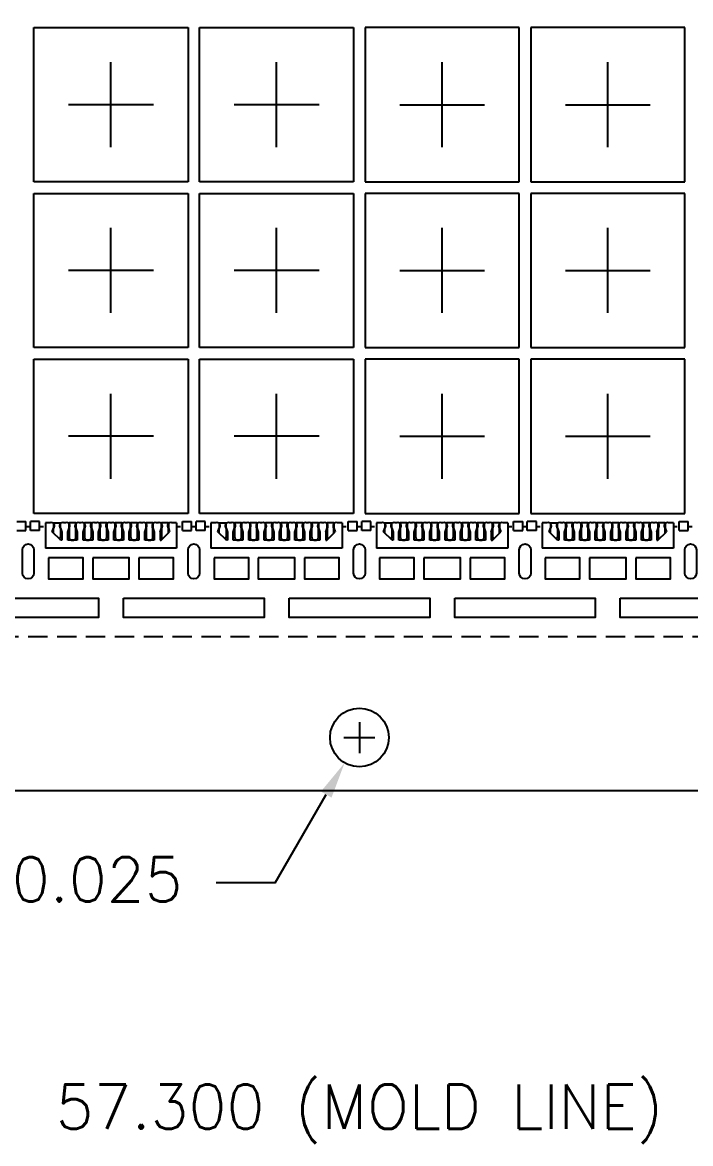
# Model space of a CAD drawing. Extents: x -140 to 1972, y -487 to -95.
# Drawn here: x 1795.54 to 1812.89, y -356.29 to -327.21 of the extents above; entities that cross this region are included whole.
import ezdxf

# ---------------------------------------------------------------- set-up
doc = ezdxf.new("R2010")
doc.units = 0
doc.header["$LTSCALE"] = 5
doc.header["$MEASUREMENT"] = 0
doc.linetypes.add('CENTER', pattern=[2, 1.25, -0.25, 0.25, -0.25])
doc.linetypes.add('HIDDEN', pattern=[0.375, 0.25, -0.125])
doc.layers.add('1', color=7, linetype='CONTINUOUS')
doc.layers.add('1D', color=4, linetype='CONTINUOUS')
doc.styles.add('SIMPLEX', font='SIMPLEX')

msp = doc.modelspace()

# ---------------------------------------------------------------- linework, layer by layer
at = {"layer": '1'}
for p, q in [((1795.395, -340.153, -0.029), (1795.63, -340.153, -0.029)), ((1795.63, -340.388, -0.029), (1795.63, -340.153, -0.029)), ((1795.75, -340.388, -0.029), (1795.75, -340.153, -0.029)), ((1795.985, -340.153, -0.029), (1795.75, -340.153, -0.029)), ((1795.985, -340.388, -0.029), (1795.985, -340.153, -0.029)), ((1796.261, -340.188, -0.029), (1796.135, -340.188, -0.029)), ((1796.35, -340.207, -0.029), (1796.35, -340.327, -0.029)), ((1796.53, -340.327, -0.029), (1796.53, -340.207, -0.029)), ((1796.661, -340.188, -0.029), (1796.618, -340.188, -0.029)), ((1796.75, -340.327, -0.029), (1796.75, -340.207, -0.029)), ((1796.93, -340.207, -0.029), (1796.93, -340.327, -0.029)), ((1797.061, -340.188, -0.029), (1797.018, -340.188, -0.029)), ((1797.15, -340.327, -0.029), (1797.15, -340.207, -0.029)), ((1797.33, -340.207, -0.029), (1797.33, -340.327, -0.029)), ((1797.461, -340.188, -0.029), (1797.418, -340.188, -0.029)), ((1797.55, -340.327, -0.029), (1797.55, -340.207, -0.029)), ((1797.73, -340.207, -0.029), (1797.73, -340.327, -0.029)), ((1797.861, -340.188, -0.029), (1797.818, -340.188, -0.029)), ((1797.95, -340.327, -0.029), (1797.95, -340.207, -0.029)), ((1798.13, -340.207, -0.029), (1798.13, -340.327, -0.029)), ((1798.261, -340.188, -0.029), (1798.218, -340.188, -0.029)), ((1798.35, -340.327, -0.029), (1798.35, -340.207, -0.029)), ((1798.53, -340.207, -0.029), (1798.53, -340.327, -0.029)), ((1798.661, -340.188, -0.029), (1798.618, -340.188, -0.029)), ((1798.75, -340.327, -0.029), (1798.75, -340.207, -0.029)), ((1798.93, -340.207, -0.029), (1798.93, -340.327, -0.029)), ((1799.061, -340.188, -0.029), (1799.018, -340.188, -0.029)), ((1799.15, -340.327, -0.029), (1799.15, -340.207, -0.029)), ((1799.33, -340.207, -0.029), (1799.33, -340.327, -0.029)), ((1799.545, -340.188, -0.029), (1799.418, -340.188, -0.029)), ((1799.695, -340.153, -0.029), (1799.93, -340.153, -0.029)), ((1799.695, -340.388, -0.029), (1799.695, -340.153, -0.029)), ((1799.93, -340.388, -0.029), (1799.93, -340.153, -0.029)), ((1800.05, -340.388, -0.029), (1800.05, -340.153, -0.029)), ((1800.285, -340.153, -0.029), (1800.05, -340.153, -0.029)), ((1800.285, -340.388, -0.029), (1800.285, -340.153, -0.029)), ((1800.561, -340.188, -0.029), (1800.435, -340.188, -0.029)), ((1800.65, -340.207, -0.029), (1800.65, -340.327, -0.029)), ((1800.83, -340.327, -0.029), (1800.83, -340.207, -0.029)), ((1800.961, -340.188, -0.029), (1800.918, -340.188, -0.029)), ((1801.05, -340.327, -0.029), (1801.05, -340.207, -0.029)), ((1801.23, -340.207, -0.029), (1801.23, -340.327, -0.029)), ((1801.361, -340.188, -0.029), (1801.318, -340.188, -0.029)), ((1801.45, -340.327, -0.029), (1801.45, -340.207, -0.029)), ((1801.63, -340.207, -0.029), (1801.63, -340.327, -0.029)), ((1801.761, -340.188, -0.029), (1801.718, -340.188, -0.029)), ((1801.85, -340.327, -0.029), (1801.85, -340.207, -0.029)), ((1802.03, -340.207, -0.029), (1802.03, -340.327, -0.029)), ((1802.161, -340.188, -0.029), (1802.118, -340.188, -0.029)), ((1802.25, -340.327, -0.029), (1802.25, -340.207, -0.029)), ((1802.43, -340.207, -0.029), (1802.43, -340.327, -0.029)), ((1802.561, -340.188, -0.029), (1802.518, -340.188, -0.029)), ((1802.65, -340.327, -0.029), (1802.65, -340.207, -0.029)), ((1802.83, -340.207, -0.029), (1802.83, -340.327, -0.029)), ((1802.961, -340.188, -0.029), (1802.918, -340.188, -0.029)), ((1803.05, -340.327, -0.029), (1803.05, -340.207, -0.029)), ((1803.23, -340.207, -0.029), (1803.23, -340.327, -0.029)), ((1803.361, -340.188, -0.029), (1803.318, -340.188, -0.029)), ((1803.45, -340.327, -0.029), (1803.45, -340.207, -0.029)), ((1803.63, -340.207, -0.029), (1803.63, -340.327, -0.029)), ((1803.845, -340.188, -0.029), (1803.718, -340.188, -0.029)), ((1803.995, -340.153, -0.029), (1804.23, -340.153, -0.029)), ((1803.995, -340.388, -0.029), (1803.995, -340.153, -0.029)), ((1804.23, -340.388, -0.029), (1804.23, -340.153, -0.029)), ((1804.35, -340.388, -0.029), (1804.35, -340.153, -0.029)), ((1804.585, -340.153, -0.029), (1804.35, -340.153, -0.029)), ((1804.585, -340.388, -0.029), (1804.585, -340.153, -0.029)), ((1804.861, -340.188, -0.029), (1804.735, -340.188, -0.029)), ((1804.95, -340.207, -0.029), (1804.95, -340.327, -0.029)), ((1805.13, -340.327, -0.029), (1805.13, -340.207, -0.029)), ((1805.261, -340.188, -0.029), (1805.218, -340.188, -0.029)), ((1805.35, -340.327, -0.029), (1805.35, -340.207, -0.029)), ((1805.53, -340.207, -0.029), (1805.53, -340.327, -0.029)), ((1805.661, -340.188, -0.029), (1805.618, -340.188, -0.029)), ((1805.75, -340.327, -0.029), (1805.75, -340.207, -0.029)), ((1805.93, -340.207, -0.029), (1805.93, -340.327, -0.029)), ((1806.061, -340.188, -0.029), (1806.018, -340.188, -0.029)), ((1806.15, -340.327, -0.029), (1806.15, -340.207, -0.029)), ((1806.33, -340.207, -0.029), (1806.33, -340.327, -0.029)), ((1806.461, -340.188, -0.029), (1806.418, -340.188, -0.029)), ((1806.55, -340.327, -0.029), (1806.55, -340.207, -0.029)), ((1806.73, -340.207, -0.029), (1806.73, -340.327, -0.029)), ((1806.861, -340.188, -0.029), (1806.818, -340.188, -0.029)), ((1806.95, -340.327, -0.029), (1806.95, -340.207, -0.029)), ((1807.13, -340.207, -0.029), (1807.13, -340.327, -0.029)), ((1807.261, -340.188, -0.029), (1807.218, -340.188, -0.029)), ((1807.35, -340.327, -0.029), (1807.35, -340.207, -0.029)), ((1807.53, -340.207, -0.029), (1807.53, -340.327, -0.029)), ((1807.661, -340.188, -0.029), (1807.618, -340.188, -0.029)), ((1807.75, -340.327, -0.029), (1807.75, -340.207, -0.029)), ((1807.93, -340.207, -0.029), (1807.93, -340.327, -0.029)), ((1808.145, -340.188, -0.029), (1808.018, -340.188, -0.029)), ((1808.295, -340.153, -0.029), (1808.53, -340.153, -0.029)), ((1808.295, -340.388, -0.029), (1808.295, -340.153, -0.029)), ((1808.53, -340.388, -0.029), (1808.53, -340.153, -0.029)), ((1808.65, -340.388, -0.029), (1808.65, -340.153, -0.029)), ((1808.885, -340.153, -0.029), (1808.65, -340.153, -0.029)), ((1808.885, -340.388, -0.029), (1808.885, -340.153, -0.029)), ((1809.161, -340.188, -0.029), (1809.035, -340.188, -0.029)), ((1809.25, -340.207, -0.029), (1809.25, -340.327, -0.029)), ((1809.43, -340.327, -0.029), (1809.43, -340.207, -0.029)), ((1809.561, -340.188, -0.029), (1809.518, -340.188, -0.029)), ((1809.65, -340.327, -0.029), (1809.65, -340.207, -0.029)), ((1809.83, -340.207, -0.029), (1809.83, -340.327, -0.029)), ((1809.961, -340.188, -0.029), (1809.918, -340.188, -0.029)), ((1810.05, -340.327, -0.029), (1810.05, -340.207, -0.029)), ((1810.23, -340.207, -0.029), (1810.23, -340.327, -0.029)), ((1810.361, -340.188, -0.029), (1810.318, -340.188, -0.029)), ((1810.45, -340.327, -0.029), (1810.45, -340.207, -0.029)), ((1810.63, -340.207, -0.029), (1810.63, -340.327, -0.029)), ((1810.761, -340.188, -0.029), (1810.718, -340.188, -0.029)), ((1810.85, -340.327, -0.029), (1810.85, -340.207, -0.029)), ((1811.03, -340.207, -0.029), (1811.03, -340.327, -0.029)), ((1811.161, -340.188, -0.029), (1811.118, -340.188, -0.029)), ((1811.25, -340.327, -0.029), (1811.25, -340.207, -0.029)), ((1811.43, -340.207, -0.029), (1811.43, -340.327, -0.029)), ((1811.561, -340.188, -0.029), (1811.518, -340.188, -0.029)), ((1811.65, -340.327, -0.029), (1811.65, -340.207, -0.029)), ((1811.83, -340.207, -0.029), (1811.83, -340.327, -0.029)), ((1811.961, -340.188, -0.029), (1811.918, -340.188, -0.029)), ((1812.05, -340.327, -0.029), (1812.05, -340.207, -0.029)), ((1812.23, -340.207, -0.029), (1812.23, -340.327, -0.029)), ((1812.445, -340.188, -0.029), (1812.318, -340.188, -0.029)), ((1812.595, -340.153, -0.029), (1812.83, -340.153, -0.029)), ((1812.595, -340.388, -0.029), (1812.595, -340.153, -0.029)), ((1812.83, -340.388, -0.029), (1812.83, -340.153, -0.029)), ((1795.395, -340.388, -0.029), (1795.63, -340.388, -0.029)), ((1795.985, -340.388, -0.029), (1795.75, -340.388, -0.029)), ((1796.316, -340.422, -0.029), (1796.35, -340.327, -0.029)), ((1796.537, -340.643, -0.029), (1796.316, -340.422, -0.029)), ((1796.53, -340.327, -0.029), (1796.565, -340.428, -0.029)), ((1796.565, -340.428, -0.029), (1796.565, -340.643, -0.029)), ((1796.715, -340.428, -0.029), (1796.75, -340.327, -0.029)), ((1796.715, -340.643, -0.029), (1796.715, -340.428, -0.029)), ((1796.93, -340.327, -0.029), (1796.965, -340.428, -0.029)), ((1796.965, -340.428, -0.029), (1796.965, -340.643, -0.029)), ((1797.115, -340.428, -0.029), (1797.15, -340.327, -0.029)), ((1797.115, -340.643, -0.029), (1797.115, -340.428, -0.029)), ((1797.33, -340.327, -0.029), (1797.365, -340.428, -0.029)), ((1797.365, -340.428, -0.029), (1797.365, -340.643, -0.029)), ((1797.515, -340.428, -0.029), (1797.55, -340.327, -0.029)), ((1797.515, -340.643, -0.029), (1797.515, -340.428, -0.029)), ((1797.73, -340.327, -0.029), (1797.765, -340.428, -0.029)), ((1797.765, -340.428, -0.029), (1797.765, -340.643, -0.029)), ((1797.915, -340.428, -0.029), (1797.95, -340.327, -0.029)), ((1797.915, -340.643, -0.029), (1797.915, -340.428, -0.029)), ((1798.13, -340.327, -0.029), (1798.165, -340.428, -0.029)), ((1798.165, -340.428, -0.029), (1798.165, -340.643, -0.029)), ((1798.315, -340.428, -0.029), (1798.35, -340.327, -0.029)), ((1798.315, -340.643, -0.029), (1798.315, -340.428, -0.029)), ((1798.53, -340.327, -0.029), (1798.565, -340.428, -0.029)), ((1798.565, -340.428, -0.029), (1798.565, -340.643, -0.029)), ((1798.715, -340.428, -0.029), (1798.75, -340.327, -0.029)), ((1798.715, -340.643, -0.029), (1798.715, -340.428, -0.029)), ((1798.93, -340.327, -0.029), (1798.965, -340.428, -0.029)), ((1798.965, -340.428, -0.029), (1798.965, -340.643, -0.029)), ((1799.115, -340.428, -0.029), (1799.15, -340.327, -0.029)), ((1799.115, -340.428, -0.029), (1799.115, -340.643, -0.029)), ((1799.142, -340.643, -0.029), (1799.363, -340.422, -0.029)), ((1799.33, -340.327, -0.029), (1799.363, -340.422, -0.029)), ((1799.695, -340.388, -0.029), (1799.93, -340.388, -0.029)), ((1800.285, -340.388, -0.029), (1800.05, -340.388, -0.029)), ((1800.616, -340.422, -0.029), (1800.65, -340.327, -0.029)), ((1800.837, -340.643, -0.029), (1800.616, -340.422, -0.029)), ((1800.83, -340.327, -0.029), (1800.865, -340.428, -0.029)), ((1800.865, -340.428, -0.029), (1800.865, -340.643, -0.029)), ((1801.015, -340.428, -0.029), (1801.05, -340.327, -0.029)), ((1801.015, -340.643, -0.029), (1801.015, -340.428, -0.029)), ((1801.23, -340.327, -0.029), (1801.265, -340.428, -0.029)), ((1801.265, -340.428, -0.029), (1801.265, -340.643, -0.029)), ((1801.415, -340.428, -0.029), (1801.45, -340.327, -0.029)), ((1801.415, -340.643, -0.029), (1801.415, -340.428, -0.029)), ((1801.63, -340.327, -0.029), (1801.665, -340.428, -0.029)), ((1801.665, -340.428, -0.029), (1801.665, -340.643, -0.029)), ((1801.815, -340.428, -0.029), (1801.85, -340.327, -0.029)), ((1801.815, -340.643, -0.029), (1801.815, -340.428, -0.029)), ((1802.03, -340.327, -0.029), (1802.065, -340.428, -0.029)), ((1802.065, -340.428, -0.029), (1802.065, -340.643, -0.029)), ((1802.215, -340.428, -0.029), (1802.25, -340.327, -0.029)), ((1802.215, -340.643, -0.029), (1802.215, -340.428, -0.029)), ((1802.43, -340.327, -0.029), (1802.465, -340.428, -0.029)), ((1802.465, -340.428, -0.029), (1802.465, -340.643, -0.029)), ((1802.615, -340.428, -0.029), (1802.65, -340.327, -0.029)), ((1802.615, -340.643, -0.029), (1802.615, -340.428, -0.029)), ((1802.83, -340.327, -0.029), (1802.865, -340.428, -0.029)), ((1802.865, -340.428, -0.029), (1802.865, -340.643, -0.029)), ((1803.015, -340.428, -0.029), (1803.05, -340.327, -0.029)), ((1803.015, -340.643, -0.029), (1803.015, -340.428, -0.029)), ((1803.23, -340.327, -0.029), (1803.265, -340.428, -0.029)), ((1803.265, -340.428, -0.029), (1803.265, -340.643, -0.029)), ((1803.415, -340.428, -0.029), (1803.45, -340.327, -0.029)), ((1803.415, -340.428, -0.029), (1803.415, -340.643, -0.029)), ((1803.442, -340.643, -0.029), (1803.663, -340.422, -0.029)), ((1803.63, -340.327, -0.029), (1803.663, -340.422, -0.029)), ((1803.995, -340.388, -0.029), (1804.23, -340.388, -0.029)), ((1804.585, -340.388, -0.029), (1804.35, -340.388, -0.029)), ((1804.916, -340.422, -0.029), (1804.95, -340.327, -0.029)), ((1805.137, -340.643, -0.029), (1804.916, -340.422, -0.029)), ((1805.13, -340.327, -0.029), (1805.165, -340.428, -0.029)), ((1805.165, -340.428, -0.029), (1805.165, -340.643, -0.029)), ((1805.315, -340.428, -0.029), (1805.35, -340.327, -0.029)), ((1805.315, -340.643, -0.029), (1805.315, -340.428, -0.029)), ((1805.53, -340.327, -0.029), (1805.565, -340.428, -0.029)), ((1805.565, -340.428, -0.029), (1805.565, -340.643, -0.029)), ((1805.715, -340.428, -0.029), (1805.75, -340.327, -0.029)), ((1805.715, -340.643, -0.029), (1805.715, -340.428, -0.029)), ((1805.93, -340.327, -0.029), (1805.965, -340.428, -0.029)), ((1805.965, -340.428, -0.029), (1805.965, -340.643, -0.029)), ((1806.115, -340.428, -0.029), (1806.15, -340.327, -0.029)), ((1806.115, -340.643, -0.029), (1806.115, -340.428, -0.029)), ((1806.33, -340.327, -0.029), (1806.365, -340.428, -0.029)), ((1806.365, -340.428, -0.029), (1806.365, -340.643, -0.029)), ((1806.515, -340.428, -0.029), (1806.55, -340.327, -0.029)), ((1806.515, -340.643, -0.029), (1806.515, -340.428, -0.029)), ((1806.73, -340.327, -0.029), (1806.765, -340.428, -0.029)), ((1806.765, -340.428, -0.029), (1806.765, -340.643, -0.029)), ((1806.915, -340.428, -0.029), (1806.95, -340.327, -0.029)), ((1806.915, -340.643, -0.029), (1806.915, -340.428, -0.029)), ((1807.13, -340.327, -0.029), (1807.165, -340.428, -0.029)), ((1807.165, -340.428, -0.029), (1807.165, -340.643, -0.029)), ((1807.315, -340.428, -0.029), (1807.35, -340.327, -0.029)), ((1807.315, -340.643, -0.029), (1807.315, -340.428, -0.029)), ((1807.53, -340.327, -0.029), (1807.565, -340.428, -0.029)), ((1807.565, -340.428, -0.029), (1807.565, -340.643, -0.029)), ((1807.715, -340.428, -0.029), (1807.75, -340.327, -0.029)), ((1807.715, -340.428, -0.029), (1807.715, -340.643, -0.029)), ((1807.742, -340.643, -0.029), (1807.963, -340.422, -0.029)), ((1807.93, -340.327, -0.029), (1807.963, -340.422, -0.029)), ((1808.295, -340.388, -0.029), (1808.53, -340.388, -0.029)), ((1808.885, -340.388, -0.029), (1808.65, -340.388, -0.029)), ((1809.216, -340.422, -0.029), (1809.25, -340.327, -0.029)), ((1809.437, -340.643, -0.029), (1809.216, -340.422, -0.029)), ((1809.43, -340.327, -0.029), (1809.465, -340.428, -0.029)), ((1809.465, -340.428, -0.029), (1809.465, -340.643, -0.029)), ((1809.615, -340.428, -0.029), (1809.65, -340.327, -0.029)), ((1809.615, -340.643, -0.029), (1809.615, -340.428, -0.029)), ((1809.83, -340.327, -0.029), (1809.865, -340.428, -0.029)), ((1809.865, -340.428, -0.029), (1809.865, -340.643, -0.029)), ((1810.015, -340.428, -0.029), (1810.05, -340.327, -0.029)), ((1810.015, -340.643, -0.029), (1810.015, -340.428, -0.029)), ((1810.23, -340.327, -0.029), (1810.265, -340.428, -0.029)), ((1810.265, -340.428, -0.029), (1810.265, -340.643, -0.029)), ((1810.415, -340.428, -0.029), (1810.45, -340.327, -0.029)), ((1810.415, -340.643, -0.029), (1810.415, -340.428, -0.029)), ((1810.63, -340.327, -0.029), (1810.665, -340.428, -0.029)), ((1810.665, -340.428, -0.029), (1810.665, -340.643, -0.029)), ((1810.815, -340.428, -0.029), (1810.85, -340.327, -0.029)), ((1810.815, -340.643, -0.029), (1810.815, -340.428, -0.029)), ((1811.03, -340.327, -0.029), (1811.065, -340.428, -0.029)), ((1811.065, -340.428, -0.029), (1811.065, -340.643, -0.029)), ((1811.215, -340.428, -0.029), (1811.25, -340.327, -0.029)), ((1811.215, -340.643, -0.029), (1811.215, -340.428, -0.029)), ((1811.43, -340.327, -0.029), (1811.465, -340.428, -0.029)), ((1811.465, -340.428, -0.029), (1811.465, -340.643, -0.029)), ((1811.615, -340.428, -0.029), (1811.65, -340.327, -0.029)), ((1811.615, -340.643, -0.029), (1811.615, -340.428, -0.029)), ((1811.83, -340.327, -0.029), (1811.865, -340.428, -0.029)), ((1811.865, -340.428, -0.029), (1811.865, -340.643, -0.029)), ((1812.015, -340.428, -0.029), (1812.05, -340.327, -0.029)), ((1812.015, -340.428, -0.029), (1812.015, -340.643, -0.029)), ((1812.042, -340.643, -0.029), (1812.263, -340.422, -0.029)), ((1812.23, -340.327, -0.029), (1812.263, -340.422, -0.029)), ((1812.595, -340.388, -0.029), (1812.83, -340.388, -0.029)), ((1839.218, -347.143, -0.029), (1769.44, -347.143, -0.029))]:
    msp.add_line(p, q, dxfattribs=at)
at = {"layer": '1', "color": 7}
for p, q in [((1796.135, -340.188, -0.029), (1796.135, -340.843, -0.029)), ((1799.545, -340.188, -0.029), (1799.545, -340.843, -0.029)), ((1800.435, -340.188, -0.029), (1800.435, -340.843, -0.029)), ((1803.845, -340.188, -0.029), (1803.845, -340.843, -0.029)), ((1804.735, -340.188, -0.029), (1804.735, -340.843, -0.029)), ((1808.145, -340.188, -0.029), (1808.145, -340.843, -0.029)), ((1809.035, -340.188, -0.029), (1809.035, -340.843, -0.029)), ((1812.445, -340.188, -0.029), (1812.445, -340.843, -0.029)), ((1799.545, -340.843, -0.029), (1796.135, -340.843, -0.029)), ((1796.565, -340.643, -0.029), (1796.537, -340.643, -0.029)), ((1796.965, -340.643, -0.029), (1796.715, -340.643, -0.029)), ((1797.365, -340.643, -0.029), (1797.115, -340.643, -0.029)), ((1797.765, -340.643, -0.029), (1797.515, -340.643, -0.029)), ((1798.165, -340.643, -0.029), (1797.915, -340.643, -0.029)), ((1798.565, -340.643, -0.029), (1798.315, -340.643, -0.029)), ((1798.965, -340.643, -0.029), (1798.715, -340.643, -0.029)), ((1799.115, -340.643, -0.029), (1799.142, -340.643, -0.029)), ((1803.845, -340.843, -0.029), (1800.435, -340.843, -0.029)), ((1800.865, -340.643, -0.029), (1800.837, -340.643, -0.029)), ((1801.265, -340.643, -0.029), (1801.015, -340.643, -0.029)), ((1801.665, -340.643, -0.029), (1801.415, -340.643, -0.029)), ((1802.065, -340.643, -0.029), (1801.815, -340.643, -0.029)), ((1802.465, -340.643, -0.029), (1802.215, -340.643, -0.029)), ((1802.865, -340.643, -0.029), (1802.615, -340.643, -0.029)), ((1803.265, -340.643, -0.029), (1803.015, -340.643, -0.029)), ((1803.415, -340.643, -0.029), (1803.442, -340.643, -0.029)), ((1808.145, -340.843, -0.029), (1804.735, -340.843, -0.029)), ((1805.165, -340.643, -0.029), (1805.137, -340.643, -0.029)), ((1805.565, -340.643, -0.029), (1805.315, -340.643, -0.029)), ((1805.965, -340.643, -0.029), (1805.715, -340.643, -0.029)), ((1806.365, -340.643, -0.029), (1806.115, -340.643, -0.029)), ((1806.765, -340.643, -0.029), (1806.515, -340.643, -0.029)), ((1807.165, -340.643, -0.029), (1806.915, -340.643, -0.029)), ((1807.565, -340.643, -0.029), (1807.315, -340.643, -0.029)), ((1807.715, -340.643, -0.029), (1807.742, -340.643, -0.029)), ((1812.445, -340.843, -0.029), (1809.035, -340.843, -0.029)), ((1809.465, -340.643, -0.029), (1809.437, -340.643, -0.029)), ((1809.865, -340.643, -0.029), (1809.615, -340.643, -0.029)), ((1810.265, -340.643, -0.029), (1810.015, -340.643, -0.029)), ((1810.665, -340.643, -0.029), (1810.415, -340.643, -0.029)), ((1811.065, -340.643, -0.029), (1810.815, -340.643, -0.029)), ((1811.465, -340.643, -0.029), (1811.215, -340.643, -0.029)), ((1811.865, -340.643, -0.029), (1811.615, -340.643, -0.029)), ((1812.015, -340.643, -0.029), (1812.042, -340.643, -0.029))]:
    msp.add_line(p, q, dxfattribs=at)
at = {"layer": '1', "ltscale": 10, "elevation": -0.029}
for points in [[(1795.84, -340.888), (1795.84, -341.493, -1), (1795.54, -341.493), (1795.54, -340.888, -1)], [(1800.14, -340.888), (1800.14, -341.493, -1), (1799.84, -341.493), (1799.84, -340.888, -1)], [(1804.44, -340.888), (1804.44, -341.493, -1), (1804.14, -341.493), (1804.14, -340.888, -1)], [(1808.74, -340.888), (1808.74, -341.493, -1), (1808.44, -341.493), (1808.44, -340.888, -1)], [(1813.04, -340.888), (1813.04, -341.493, -1), (1812.74, -341.493), (1812.74, -340.888, -1)]]:
    msp.add_lwpolyline(points, format="xyb", close=True, dxfattribs=at)
for points in [[(1796.215, -341.093), (1796.215, -341.643), (1797.115, -341.643), (1797.115, -341.093)], [(1797.365, -341.093), (1797.365, -341.643), (1798.315, -341.643), (1798.315, -341.093)], [(1798.565, -341.093), (1798.565, -341.643), (1799.465, -341.643), (1799.465, -341.093)], [(1800.515, -341.093), (1800.515, -341.643), (1801.415, -341.643), (1801.415, -341.093)], [(1801.665, -341.093), (1801.665, -341.643), (1802.615, -341.643), (1802.615, -341.093)], [(1802.865, -341.093), (1802.865, -341.643), (1803.765, -341.643), (1803.765, -341.093)], [(1804.815, -341.093), (1804.815, -341.643), (1805.715, -341.643), (1805.715, -341.093)], [(1805.965, -341.093), (1805.965, -341.643), (1806.915, -341.643), (1806.915, -341.093)], [(1807.165, -341.093), (1807.165, -341.643), (1808.065, -341.643), (1808.065, -341.093)], [(1809.115, -341.093), (1809.115, -341.643), (1810.015, -341.643), (1810.015, -341.093)], [(1810.265, -341.093), (1810.265, -341.643), (1811.215, -341.643), (1811.215, -341.093)], [(1811.465, -341.093), (1811.465, -341.643), (1812.365, -341.643), (1812.365, -341.093)], [(1793.865, -342.143), (1797.515, -342.143), (1797.515, -342.643), (1793.865, -342.643)], [(1798.165, -342.143), (1801.815, -342.143), (1801.815, -342.643), (1798.165, -342.643)], [(1802.465, -342.143), (1806.115, -342.143), (1806.115, -342.643), (1802.465, -342.643)], [(1806.765, -342.143), (1810.415, -342.143), (1810.415, -342.643), (1806.765, -342.643)], [(1811.065, -342.143), (1814.715, -342.143), (1814.715, -342.643), (1811.065, -342.643)]]:
    msp.add_lwpolyline(points, close=True, dxfattribs=at)
at = {"layer": '1'}
msp.add_circle((1804.29, -345.758, -0.029), 0.762, dxfattribs=at)
for centre, start, end in [((1796.29, -340.267, -0.029), 314.7159, 110.4592), ((1796.589, -340.267, -0.029), 69.5408, 225.2841), ((1796.69, -340.267, -0.029), 314.7159, 110.4592), ((1796.989, -340.267, -0.029), 69.5408, 225.2841), ((1797.09, -340.267, -0.029), 314.7159, 110.4592), ((1797.389, -340.267, -0.029), 69.5408, 225.2841), ((1797.49, -340.267, -0.029), 314.7159, 110.4592), ((1797.789, -340.267, -0.029), 69.5408, 225.2841), ((1797.89, -340.267, -0.029), 314.7159, 110.4592), ((1798.189, -340.267, -0.029), 69.5408, 225.2841), ((1798.29, -340.267, -0.029), 314.7159, 110.4592), ((1798.589, -340.267, -0.029), 69.5408, 225.2841), ((1798.69, -340.267, -0.029), 314.7159, 110.4592), ((1798.989, -340.267, -0.029), 69.5408, 225.2841), ((1799.09, -340.267, -0.029), 314.7159, 110.4592), ((1799.389, -340.267, -0.029), 69.5408, 225.2841), ((1800.59, -340.267, -0.029), 314.7159, 110.4592), ((1800.889, -340.267, -0.029), 69.5408, 225.2841), ((1800.99, -340.267, -0.029), 314.7159, 110.4592), ((1801.289, -340.267, -0.029), 69.5408, 225.2841), ((1801.39, -340.267, -0.029), 314.7159, 110.4592), ((1801.689, -340.267, -0.029), 69.5408, 225.2841), ((1801.79, -340.267, -0.029), 314.7159, 110.4592), ((1802.089, -340.267, -0.029), 69.5408, 225.2841), ((1802.19, -340.267, -0.029), 314.7159, 110.4592), ((1802.489, -340.267, -0.029), 69.5408, 225.2841), ((1802.59, -340.267, -0.029), 314.7159, 110.4592), ((1802.889, -340.267, -0.029), 69.5408, 225.2841), ((1802.99, -340.267, -0.029), 314.7159, 110.4592), ((1803.289, -340.267, -0.029), 69.5408, 225.2841), ((1803.39, -340.267, -0.029), 314.7159, 110.4592), ((1803.689, -340.267, -0.029), 69.5408, 225.2841), ((1804.89, -340.267, -0.029), 314.7159, 110.4592), ((1805.189, -340.267, -0.029), 69.5408, 225.2841), ((1805.29, -340.267, -0.029), 314.7159, 110.4592), ((1805.589, -340.267, -0.029), 69.5408, 225.2841), ((1805.69, -340.267, -0.029), 314.7159, 110.4592), ((1805.989, -340.267, -0.029), 69.5408, 225.2841), ((1806.09, -340.267, -0.029), 314.7159, 110.4592), ((1806.389, -340.267, -0.029), 69.5408, 225.2841), ((1806.49, -340.267, -0.029), 314.7159, 110.4592), ((1806.789, -340.267, -0.029), 69.5408, 225.2841), ((1806.89, -340.267, -0.029), 314.7159, 110.4592), ((1807.189, -340.267, -0.029), 69.5408, 225.2841), ((1807.29, -340.267, -0.029), 314.7159, 110.4592), ((1807.589, -340.267, -0.029), 69.5408, 225.2841), ((1807.69, -340.267, -0.029), 314.7159, 110.4592), ((1807.989, -340.267, -0.029), 69.5408, 225.2841), ((1809.19, -340.267, -0.029), 314.7159, 110.4592), ((1809.489, -340.267, -0.029), 69.5408, 225.2841), ((1809.59, -340.267, -0.029), 314.7159, 110.4592), ((1809.889, -340.267, -0.029), 69.5408, 225.2841), ((1809.99, -340.267, -0.029), 314.7159, 110.4592), ((1810.289, -340.267, -0.029), 69.5408, 225.2841), ((1810.39, -340.267, -0.029), 314.7159, 110.4592), ((1810.689, -340.267, -0.029), 69.5408, 225.2841), ((1810.79, -340.267, -0.029), 314.7159, 110.4592), ((1811.089, -340.267, -0.029), 69.5408, 225.2841), ((1811.19, -340.267, -0.029), 314.7159, 110.4592), ((1811.489, -340.267, -0.029), 69.5408, 225.2841), ((1811.59, -340.267, -0.029), 314.7159, 110.4592), ((1811.889, -340.267, -0.029), 69.5408, 225.2841), ((1811.99, -340.267, -0.029), 314.7159, 110.4592), ((1812.289, -340.267, -0.029), 69.5408, 225.2841)]:
    msp.add_arc(centre, 0.0843, start, end, dxfattribs=at)
at = {"layer": '1D', "linetype": 'CENTER'}
for p, q in [((1797.84, -330.446, -0.029), (1797.84, -328.24, -0.029)), ((1802.14, -330.446, -0.029), (1802.14, -328.24, -0.029)), ((1806.44, -330.446, -0.029), (1806.44, -328.24, -0.029)), ((1810.74, -330.446, -0.029), (1810.74, -328.24, -0.029)), ((1798.942, -329.343, -0.029), (1796.737, -329.343, -0.029)), ((1803.242, -329.343, -0.029), (1801.037, -329.343, -0.029)), ((1805.337, -329.343, -0.029), (1807.542, -329.343, -0.029)), ((1809.637, -329.343, -0.029), (1811.842, -329.343, -0.029)), ((1797.84, -334.746, -0.029), (1797.84, -332.54, -0.029)), ((1802.14, -334.746, -0.029), (1802.14, -332.54, -0.029)), ((1806.44, -334.746, -0.029), (1806.44, -332.54, -0.029)), ((1810.74, -334.746, -0.029), (1810.74, -332.54, -0.029)), ((1798.942, -333.643, -0.029), (1796.737, -333.643, -0.029)), ((1803.242, -333.643, -0.029), (1801.037, -333.643, -0.029)), ((1805.337, -333.643, -0.029), (1807.542, -333.643, -0.029)), ((1809.637, -333.643, -0.029), (1811.842, -333.643, -0.029)), ((1797.84, -339.046, -0.029), (1797.84, -336.84, -0.029)), ((1802.14, -339.046, -0.029), (1802.14, -336.84, -0.029)), ((1806.44, -339.046, -0.029), (1806.44, -336.84, -0.029)), ((1810.74, -339.046, -0.029), (1810.74, -336.84, -0.029)), ((1798.942, -337.943, -0.029), (1796.737, -337.943, -0.029)), ((1803.242, -337.943, -0.029), (1801.037, -337.943, -0.029)), ((1805.337, -337.943, -0.029), (1807.542, -337.943, -0.029)), ((1809.637, -337.943, -0.029), (1811.842, -337.943, -0.029)), ((1804.29, -345.356, -0.029), (1804.29, -346.16, -0.029)), ((1803.888, -345.758, -0.029), (1804.691, -345.758, -0.029))]:
    msp.add_line(p, q, dxfattribs=at)
at = {"layer": '1D', "linetype": 'HIDDEN', "ltscale": 0.08}
for p, q in [((1795.63, -340.288, -0.029), (1795.75, -340.288, -0.029)), ((1795.985, -340.288, -0.029), (1796.135, -340.288, -0.029)), ((1799.545, -340.288, -0.029), (1799.695, -340.288, -0.029)), ((1799.93, -340.288, -0.029), (1800.05, -340.288, -0.029)), ((1800.285, -340.288, -0.029), (1800.435, -340.288, -0.029)), ((1803.845, -340.288, -0.029), (1803.995, -340.288, -0.029)), ((1804.23, -340.288, -0.029), (1804.35, -340.288, -0.029)), ((1804.585, -340.288, -0.029), (1804.735, -340.288, -0.029)), ((1808.145, -340.288, -0.029), (1808.295, -340.288, -0.029)), ((1808.53, -340.288, -0.029), (1808.65, -340.288, -0.029)), ((1808.885, -340.288, -0.029), (1809.035, -340.288, -0.029)), ((1812.445, -340.288, -0.029), (1812.595, -340.288, -0.029)), ((1812.83, -340.288, -0.029), (1812.95, -340.288, -0.029))]:
    msp.add_line(p, q, dxfattribs=at)
at = {"layer": '1D'}
for q in [(1803.429, -347.237, -0.029), (1800.573, -349.524, -0.029)]:
    msp.add_line((1802.099, -349.524, -0.029), q, dxfattribs=at)
at = {"layer": '1D', "color": 4, "linetype": 'HIDDEN', "ltscale": 0.4, "elevation": -0.029}
msp.add_lwpolyline([(1832.94, -281.143), (1832.94, -343.143), (1775.64, -343.143), (1775.64, -281.143)], close=True, dxfattribs=at)
at = {"layer": '1D', "color": 2, "linetype": 'CENTER', "ltscale": 0.8, "elevation": -0.029}
for points in [[(1795.84, -331.343), (1795.84, -327.343), (1799.84, -327.343), (1799.84, -331.343)], [(1800.14, -331.343), (1800.14, -327.343), (1804.14, -327.343), (1804.14, -331.343)], [(1808.44, -331.343), (1808.44, -327.343), (1804.44, -327.343), (1804.44, -331.343)], [(1812.74, -331.343), (1812.74, -327.343), (1808.74, -327.343), (1808.74, -331.343)], [(1795.84, -335.643), (1795.84, -331.643), (1799.84, -331.643), (1799.84, -335.643)], [(1800.14, -335.643), (1800.14, -331.643), (1804.14, -331.643), (1804.14, -335.643)], [(1808.44, -335.643), (1808.44, -331.643), (1804.44, -331.643), (1804.44, -335.643)], [(1812.74, -335.643), (1812.74, -331.643), (1808.74, -331.643), (1808.74, -335.643)], [(1795.84, -339.943), (1795.84, -335.943), (1799.84, -335.943), (1799.84, -339.943)], [(1800.14, -339.943), (1800.14, -335.943), (1804.14, -335.943), (1804.14, -339.943)], [(1808.44, -339.943), (1808.44, -335.943), (1804.44, -335.943), (1804.44, -339.943)], [(1812.74, -339.943), (1812.74, -335.943), (1808.74, -335.943), (1808.74, -339.943)]]:
    msp.add_lwpolyline(points, close=True, dxfattribs=at)
at = {"layer": '1D', "linetype": 'HIDDEN', "ltscale": 0.3, "elevation": -0.029}
for points in [[(1796.35, -340.207), (1796.35, -340.188), (1796.53, -340.188), (1796.53, -340.207)], [(1796.93, -340.207), (1796.93, -340.188), (1796.75, -340.188), (1796.75, -340.207)], [(1797.33, -340.207), (1797.33, -340.188), (1797.15, -340.188), (1797.15, -340.207)], [(1797.73, -340.207), (1797.73, -340.188), (1797.55, -340.188), (1797.55, -340.207)], [(1798.13, -340.207), (1798.13, -340.188), (1797.95, -340.188), (1797.95, -340.207)], [(1798.53, -340.207), (1798.53, -340.188), (1798.35, -340.188), (1798.35, -340.207)], [(1798.93, -340.207), (1798.93, -340.188), (1798.75, -340.188), (1798.75, -340.207)], [(1799.33, -340.207), (1799.33, -340.188), (1799.15, -340.188), (1799.15, -340.207)], [(1800.65, -340.207), (1800.65, -340.188), (1800.83, -340.188), (1800.83, -340.207)], [(1801.23, -340.207), (1801.23, -340.188), (1801.05, -340.188), (1801.05, -340.207)], [(1801.63, -340.207), (1801.63, -340.188), (1801.45, -340.188), (1801.45, -340.207)], [(1802.03, -340.207), (1802.03, -340.188), (1801.85, -340.188), (1801.85, -340.207)], [(1802.43, -340.207), (1802.43, -340.188), (1802.25, -340.188), (1802.25, -340.207)], [(1802.83, -340.207), (1802.83, -340.188), (1802.65, -340.188), (1802.65, -340.207)], [(1803.23, -340.207), (1803.23, -340.188), (1803.05, -340.188), (1803.05, -340.207)], [(1803.63, -340.207), (1803.63, -340.188), (1803.45, -340.188), (1803.45, -340.207)], [(1804.95, -340.207), (1804.95, -340.188), (1805.13, -340.188), (1805.13, -340.207)], [(1805.53, -340.207), (1805.53, -340.188), (1805.35, -340.188), (1805.35, -340.207)], [(1805.93, -340.207), (1805.93, -340.188), (1805.75, -340.188), (1805.75, -340.207)], [(1806.33, -340.207), (1806.33, -340.188), (1806.15, -340.188), (1806.15, -340.207)], [(1806.73, -340.207), (1806.73, -340.188), (1806.55, -340.188), (1806.55, -340.207)], [(1807.13, -340.207), (1807.13, -340.188), (1806.95, -340.188), (1806.95, -340.207)], [(1807.53, -340.207), (1807.53, -340.188), (1807.35, -340.188), (1807.35, -340.207)], [(1807.93, -340.207), (1807.93, -340.188), (1807.75, -340.188), (1807.75, -340.207)], [(1809.25, -340.207), (1809.25, -340.188), (1809.43, -340.188), (1809.43, -340.207)], [(1809.83, -340.207), (1809.83, -340.188), (1809.65, -340.188), (1809.65, -340.207)], [(1810.23, -340.207), (1810.23, -340.188), (1810.05, -340.188), (1810.05, -340.207)], [(1810.63, -340.207), (1810.63, -340.188), (1810.45, -340.188), (1810.45, -340.207)], [(1811.03, -340.207), (1811.03, -340.188), (1810.85, -340.188), (1810.85, -340.207)], [(1811.43, -340.207), (1811.43, -340.188), (1811.25, -340.188), (1811.25, -340.207)], [(1811.83, -340.207), (1811.83, -340.188), (1811.65, -340.188), (1811.65, -340.207)], [(1812.23, -340.207), (1812.23, -340.188), (1812.05, -340.188), (1812.05, -340.207)], [(1796.35, -340.456), (1796.35, -340.327)], [(1799.33, -340.456), (1799.33, -340.327)], [(1800.65, -340.456), (1800.65, -340.327)], [(1803.63, -340.456), (1803.63, -340.327)], [(1804.95, -340.456), (1804.95, -340.327)], [(1807.93, -340.456), (1807.93, -340.327)], [(1809.25, -340.456), (1809.25, -340.327)], [(1812.23, -340.456), (1812.23, -340.327)]]:
    msp.add_lwpolyline(points, dxfattribs=at)
for points in [[(1796.53, -340.327), (1796.53, -340.553, -0.184483), (1796.507, -340.613, -0.175674)], [(1796.75, -340.327), (1796.75, -340.553, 1), (1796.93, -340.553), (1796.93, -340.327)], [(1797.15, -340.327), (1797.15, -340.553, 1), (1797.33, -340.553), (1797.33, -340.327)], [(1797.55, -340.327), (1797.55, -340.553, 1), (1797.73, -340.553), (1797.73, -340.327)], [(1797.95, -340.327), (1797.95, -340.553, 1), (1798.13, -340.553), (1798.13, -340.327)], [(1798.35, -340.327), (1798.35, -340.553, 1), (1798.53, -340.553), (1798.53, -340.327)], [(1798.75, -340.327), (1798.75, -340.553, 1), (1798.93, -340.553), (1798.93, -340.327)], [(1799.15, -340.327), (1799.15, -340.553, 0.184483), (1799.172, -340.613, 0.175674)], [(1800.83, -340.327), (1800.83, -340.553, -0.184483), (1800.807, -340.613, -0.175674)], [(1801.05, -340.327), (1801.05, -340.553, 1), (1801.23, -340.553), (1801.23, -340.327)], [(1801.45, -340.327), (1801.45, -340.553, 1), (1801.63, -340.553), (1801.63, -340.327)], [(1801.85, -340.327), (1801.85, -340.553, 1), (1802.03, -340.553), (1802.03, -340.327)], [(1802.25, -340.327), (1802.25, -340.553, 1), (1802.43, -340.553), (1802.43, -340.327)], [(1802.65, -340.327), (1802.65, -340.553, 1), (1802.83, -340.553), (1802.83, -340.327)], [(1803.05, -340.327), (1803.05, -340.553, 1), (1803.23, -340.553), (1803.23, -340.327)], [(1803.45, -340.327), (1803.45, -340.553, 0.184483), (1803.472, -340.613, 0.175674)], [(1805.13, -340.327), (1805.13, -340.553, -0.184483), (1805.107, -340.613, -0.175674)], [(1805.35, -340.327), (1805.35, -340.553, 1), (1805.53, -340.553), (1805.53, -340.327)], [(1805.75, -340.327), (1805.75, -340.553, 1), (1805.93, -340.553), (1805.93, -340.327)], [(1806.15, -340.327), (1806.15, -340.553, 1), (1806.33, -340.553), (1806.33, -340.327)], [(1806.55, -340.327), (1806.55, -340.553, 1), (1806.73, -340.553), (1806.73, -340.327)], [(1806.95, -340.327), (1806.95, -340.553, 1), (1807.13, -340.553), (1807.13, -340.327)], [(1807.35, -340.327), (1807.35, -340.553, 1), (1807.53, -340.553), (1807.53, -340.327)], [(1807.75, -340.327), (1807.75, -340.553, 0.184483), (1807.772, -340.613, 0.175674)], [(1809.43, -340.327), (1809.43, -340.553, -0.184483), (1809.407, -340.613, -0.175674)], [(1809.65, -340.327), (1809.65, -340.553, 1), (1809.83, -340.553), (1809.83, -340.327)], [(1810.05, -340.327), (1810.05, -340.553, 1), (1810.23, -340.553), (1810.23, -340.327)], [(1810.45, -340.327), (1810.45, -340.553, 1), (1810.63, -340.553), (1810.63, -340.327)], [(1810.85, -340.327), (1810.85, -340.553, 1), (1811.03, -340.553), (1811.03, -340.327)], [(1811.25, -340.327), (1811.25, -340.553, 1), (1811.43, -340.553), (1811.43, -340.327)], [(1811.65, -340.327), (1811.65, -340.553, 1), (1811.83, -340.553), (1811.83, -340.327)], [(1812.05, -340.327), (1812.05, -340.553, 0.184483), (1812.072, -340.613, 0.175674)]]:
    msp.add_lwpolyline(points, format="xyb", dxfattribs=at)
at = {"layer": '1D'}
msp.add_solid([(1803.292, -347.158, -0.029), (1803.566, -347.317, -0.029), (1803.906, -346.416, -0.029)], dxfattribs=at)

# ---------------------------------------------------------------- texts
at = {"layer": '1D', "char_height": 1.15, "attachment_point": 5, "style": 'SIMPLEX'}
for s, insert in [('%%C1.524±0.025', (1794.229, -349.439, -0.029)), ('57.300 (MOLD LINE)', (1804.29, -355.525, -0.029))]:
    msp.add_mtext(s, dxfattribs=dict(at, insert=insert))

doc.saveas('drawing.dxf')
